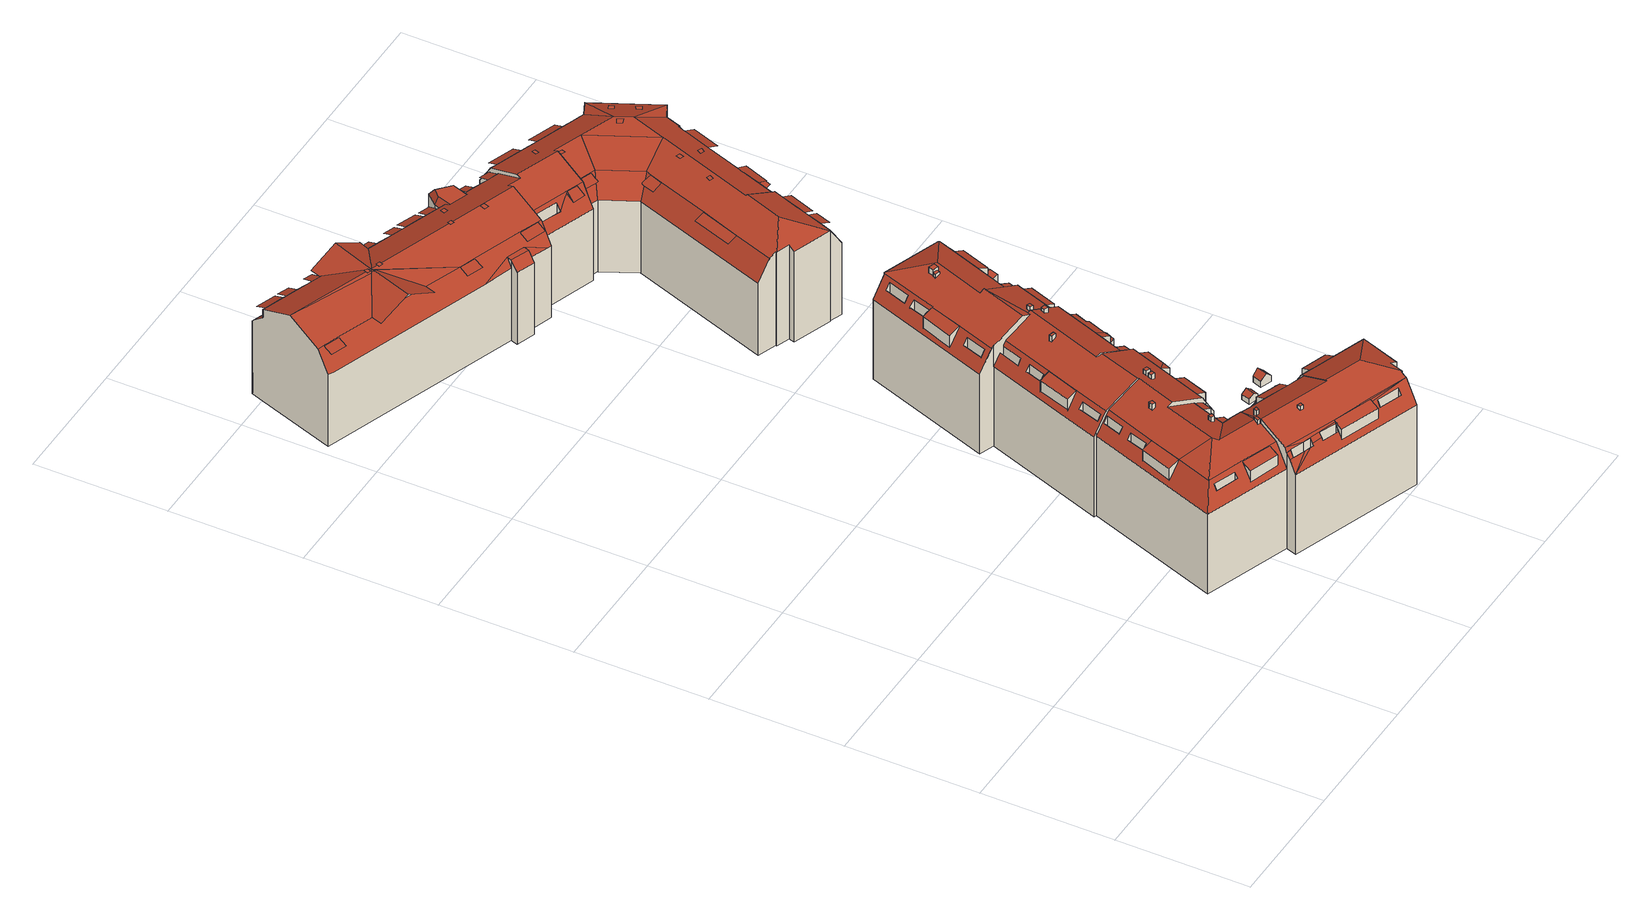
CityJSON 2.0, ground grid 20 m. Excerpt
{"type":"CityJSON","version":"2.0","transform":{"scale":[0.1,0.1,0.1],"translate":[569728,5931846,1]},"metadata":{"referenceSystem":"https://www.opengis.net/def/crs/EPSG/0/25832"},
"CityObjects":{
"building1":{"type":"Building","attributes":{"Grundfläche 2D":"1186.203988","Grundhöhe NN":"1.431"},"children":["building1-1","building1-2","building1-3","building1-4","building1-5","building1-6","building1-7","building1-8","building1-9","building1-10","building1-11","building1-12","building1-13","building1-14","building1-15","building1-16","building1-17","building1-18","building1-19","building1-20","building1-21","building1-22","building1-23","building1-24","building1-25","building1-26","building1-27","building1-28","building1-29","building1-30","building1-31","building1-32","building1-33","building1-34","building1-35","building1-36","building1-37","building1-38","building1-39","building1-40","building1-41"],"geometry":[{"type":"MultiSurface","lod":"3","boundaries":[[[0,1,2,3,4,5,6,7,8,9,10,11]],[[12,13,14,15,9,8,7]],[[15,16,10,9]],[[16,17,0,11,10]],[[18,1,0,17]],[[19,20,21,22,23]],[[22,24,25,26,27,28,29,30,31,23]],[[32,33,34,35,36,37,38,39,40,41]],[[39,42,43,40]],[[44,45,46,47,48,49,50,51,52,53,54,41,40,43,55,56]],[[57,58,59,60,61,62,63]],[[64,65,57,63,66,67]],[[64,67,68,69]],[[70,71,72,73,74,75,64,69,76,77]],[[78,79,80,81,82,83,84,85,86,87]],[[81,80,53,52]],[[88,89,90,91,92,93,53,80]],[[86,94,95,96,97,98,99,100,87]],[[101,62,102]],[[94,103,104,105,102,62,61,95]],[[69,68,67,66,63,62,101,106,107,108,109,110]],[[111,112,113,19,23,31,70,77,114,115]],[[116,117,118,119,120,79,78,121]],[[122,123,124,125,126,85,84,83,82,127,128],[129,130,131,132],[133,134,135,136]],[[137,112,138,139,140,141,142,143,144,145,146],[147,148,149,150]],[[145,151,146]],[[152,146,151,153]],[[154,152,153,155]],[[155,156,154]],[[138,112,157,158,159,160,143,142,161,162,139]],[[163,159,114,154,156]],[[157,112,111,115,114,159,158]],[[164,30,29,28,27,26,25,24,165,166]],[[167,168,169,170,171,172,173,57,65,174,175,176,177,178,74,73,72,71,179,180],[181,182,178]],[[182,181,178]],[[169,183,184,170]],[[185,186,187,60,59,58,57,173,172,188,189]],[[98,97,190,191,192,193,194,99]],[[195,196,194]],[[196,99,194]],[[197,198,199,200,201]],[[201,200,199,202,203]],[[204,205,198,197,206,207,13,208,209,118,117,116,121]],[[210,211,212,213,214,215]],[[91,90,89,216,217,218,212,211,2,1,18,219,220,221,92]],[[222,223,224,225,226,227,228,38,37,36,35,34,229,230,231,232,233,234,235]],[[236,237,238,226,225,224]],[[236,239,240,237]],[[239,241,242,240]],[[228,227,226,238,237,240,242]],[[243,244,48,47,46,45,44,56,55],[245,246,247,248],[249,250,251,252],[253,254,255,256]],[[257,258,101,102,259,102,105,104],[260,261,262,259],[263,264,265,266]],[[267,108,107,106,101,258],[268,269,270,271]],[[272,273,274,275]],[[276,277,278,279,280,281,282,283]],[[213,212,218,118,209,208,12]],[[208,13,284]],[[208,284,12]],[[121,78,87,100,99,196,203,202,199,205,204]],[[32,41,54]],[[172,171,188]],[[190,97,96,95,61,60,187,186]],[[108,267,154,114,77,76,69,110,109]],[[71,70,31,30,164,179]],[[128,127,273,272]],[[273,127,82,81,52,51,50,49,124,123,274]],[[272,275,122,128]],[[275,274,123,122]],[[118,218,217,216,120,119]],[[80,79,120,216,89,88]],[[92,221,230,229,34,33,53,93]],[[221,231,230]],[[33,32,54,53]],[[86,85,126,257,104,103,94]],[[197,198,205,199,198]],[[282,281,285,286]],[[283,282,286,287]],[[276,283,287,288]],[[113,112,137,289,290]],[[19,113,290,291]],[[20,19,291,292]],[[21,20,292,293]],[[22,21,293,294]],[[24,22,294,295]],[[165,24,295,296]],[[166,165,296,297]],[[179,164,166,297,298]],[[180,179,298,299]],[[167,180,299,300]],[[301,169,168,167,300,302]],[[183,169,301,303]],[[184,183,303,304]],[[170,184,304,305]],[[171,170,305,306]],[[188,171,306,307,189]],[[185,189,307,308]],[[186,185,308,309]],[[190,186,309,310,191]],[[195,194,193,192,191,310,311]],[[203,196,195,311,312]],[[201,203,312,313]],[[197,201,313,314]],[[206,197,314,315]],[[207,206,315,316]],[[13,207,316,317]],[[15,14,13,317,318]],[[16,15,318,319]],[[17,16,319,320]],[[220,219,18,321,322]],[[18,17,320,321]],[[231,221,220,322,323]],[[280,233,232,231,323,285,281]],[[233,280,279,234]],[[234,279,278,235]],[[235,278,277,222]],[[324,224,223,222,277,276,288]],[[236,224,324,325]],[[239,236,325,326]],[[241,239,326,327]],[[328,39,38,228,242,241,327,329]],[[42,39,328,330]],[[43,42,330,331]],[[55,43,331,332]],[[243,55,332,333]],[[244,243,333,334]],[[335,124,49,48,244,334]],[[125,124,335,336]],[[257,126,125,336,337]],[[258,257,337,338]],[[267,258,338,339]],[[152,154,267,339,340,146]],[[137,146,340,289]],[[285,323,322,321,320,319,318,317,316,315,314,313,312,311,310,309,308,307,306,305,304,303,301,302,300,299,298,297,296,295,294,293,292,291,290,289,340,339,338,337,336,335,334,333,332,331,330,328,329,327,326,325,324,288,287,286]]],"semantics":{"surfaces":[{"type":"RoofSurface"},{"type":"WallSurface"},{"type":"GroundSurface"}],"values":[0,0,0,0,0,0,0,0,0,0,0,0,0,0,0,0,0,0,0,0,0,0,0,0,0,0,0,0,0,0,0,0,0,0,0,0,0,0,0,0,0,0,0,0,0,0,0,0,0,0,0,0,0,0,0,1,1,1,1,1,1,1,1,1,1,1,1,1,1,1,1,1,1,1,1,1,1,1,1,1,1,1,1,1,1,1,1,1,1,1,1,1,1,1,1,1,1,1,1,1,1,1,1,1,1,1,1,1,1,1,1,1,1,1,1,1,1,1,1,1,1,1,1,1,1,1,1,1,1,1,1,1,2]}}]},
"building1-1":{"type":"BuildingInstallation","parents":["building1"],"geometry":[{"type":"MultiSurface","lod":"3","boundaries":[[[341,342,343,344]],[[344,343,345,346]],[[341,344,346,347]],[[342,341,347,348]],[[343,342,348,345]]],"semantics":{"surfaces":[{"type":"RoofSurface"},{"type":"WallSurface"}],"values":[0,1,1,1,1]}}]},
"building1-2":{"type":"BuildingInstallation","parents":["building1"],"geometry":[{"type":"MultiSurface","lod":"3","boundaries":[[[349,350,351]],[[350,349,352,353,354]],[[351,350,355]],[[351,355,356,357,352,349]],[[353,352,357,358]]],"semantics":{"surfaces":[{"type":"RoofSurface"},{"type":"WallSurface"}],"values":[0,0,1,1,1]}}]},
"building1-3":{"type":"BuildingInstallation","parents":["building1"],"geometry":[{"type":"MultiSurface","lod":"3","boundaries":[[[359,360,361,362,363]],[[364,365,361,360]],[[365,366,362,361]],[[366,367,363,362]],[[367,368,359,363]]],"semantics":{"surfaces":[{"type":"RoofSurface"},{"type":"WallSurface"}],"values":[0,1,1,1,1]}}]},
"building1-4":{"type":"BuildingInstallation","parents":["building1"],"geometry":[{"type":"MultiSurface","lod":"3","boundaries":[[[369,107,106,370]],[[369,370,371,372]],[[372,107,369]],[[371,370,106]]],"semantics":{"surfaces":[{"type":"RoofSurface"},{"type":"WallSurface"}],"values":[0,1,1,1]}}]},
"building1-5":{"type":"BuildingInstallation","parents":["building1"],"geometry":[{"type":"MultiSurface","lod":"3","boundaries":[[[111,115,373,374,375,376,377,378,379,380]],[[378,377,381,382]],[[382,138,157,111,380,379,378]],[[162,139,140,381,377,376,375,374,373,115,158]]],"semantics":{"surfaces":[{"type":"RoofSurface"},{"type":"WallSurface"}],"values":[0,1,1,1]}}]},
"building1-6":{"type":"BuildingInstallation","parents":["building1"],"geometry":[{"type":"MultiSurface","lod":"3","boundaries":[[[383,384,184,170,181]],[[181,182,383]],[[384,383,182,385,386,387,388,389]],[[389,388,387,390,169,183]],[[183,184,384,389]]],"semantics":{"surfaces":[{"type":"RoofSurface"}],"values":[0,0,0,0,0]}}]},
"building1-7":{"type":"BuildingInstallation","parents":["building1"],"geometry":[{"type":"MultiSurface","lod":"3","boundaries":[[[391,392,393,394]],[[395,396,394,393]],[[396,397,391,394]],[[391,397,398,392]],[[393,392,398,395]]],"semantics":{"surfaces":[{"type":"RoofSurface"},{"type":"WallSurface"}],"values":[0,1,1,1,1]}}]},
"building1-8":{"type":"BuildingInstallation","parents":["building1"],"geometry":[{"type":"MultiSurface","lod":"3","boundaries":[[[399,91,400,401]],[[399,402,91]],[[400,403,401]],[[399,401,403,402]]],"semantics":{"surfaces":[{"type":"RoofSurface"},{"type":"WallSurface"}],"values":[0,1,1,1]}}]},
"building1-9":{"type":"BuildingInstallation","parents":["building1"],"geometry":[{"type":"MultiSurface","lod":"3","boundaries":[[[404,37,36,405,406,407]],[[37,404,408,227]],[[409,405,36]],[[408,404,407,406,405,409,225,238]]],"semantics":{"surfaces":[{"type":"RoofSurface"},{"type":"WallSurface"}],"values":[0,1,1,1]}}]},
"building1-10":{"type":"BuildingInstallation","parents":["building1"],"geometry":[{"type":"MultiSurface","lod":"3","boundaries":[[[410,411,412,413,414]],[[415,412,411,410,360,359,368]],[[415,416,413,412]],[[416,417,414,413]],[[364,360,410,414,417]]],"semantics":{"surfaces":[{"type":"RoofSurface"},{"type":"WallSurface"}],"values":[0,1,1,1,1]}}]},
"building1-11":{"type":"BuildingInstallation","parents":["building1"],"geometry":[{"type":"MultiSurface","lod":"3","boundaries":[[[418,419,420,421]],[[422,423,419,418]],[[423,424,420,419]],[[421,420,424,425]],[[422,418,421,425]]],"semantics":{"surfaces":[{"type":"RoofSurface"},{"type":"WallSurface"}],"values":[0,1,1,1,1]}}]},
"building1-12":{"type":"BuildingInstallation","parents":["building1"],"geometry":[{"type":"MultiSurface","lod":"3","boundaries":[[[426,427,428,429]],[[430,431,429,428]],[[426,429,431,432]],[[432,433,427,426]],[[428,427,433,430]]],"semantics":{"surfaces":[{"type":"RoofSurface"},{"type":"WallSurface"}],"values":[0,1,1,1,1]}}]},
"building1-13":{"type":"BuildingInstallation","parents":["building1"],"geometry":[{"type":"MultiSurface","lod":"3","boundaries":[[[434,435,436,437]],[[437,436,438,439]],[[434,437,439,440]],[[435,434,440,441]],[[436,435,441,438]]],"semantics":{"surfaces":[{"type":"RoofSurface"},{"type":"WallSurface"}],"values":[0,1,1,1,1]}}]},
"building1-14":{"type":"BuildingInstallation","parents":["building1"],"geometry":[{"type":"MultiSurface","lod":"3","boundaries":[[[442,73,72,443,444,445]],[[446,443,72]],[[447,390,387,386,442,445,444,443,446,448]],[[73,442,386,385]]],"semantics":{"surfaces":[{"type":"RoofSurface"},{"type":"WallSurface"}],"values":[0,1,1,1]}}]},
"building1-15":{"type":"BuildingInstallation","parents":["building1"],"geometry":[{"type":"MultiSurface","lod":"3","boundaries":[[[449,450,451,452]],[[452,451,453,454]],[[449,452,454,455]],[[450,449,455,456]],[[451,450,456,453]]],"semantics":{"surfaces":[{"type":"RoofSurface"},{"type":"WallSurface"}],"values":[0,1,1,1,1]}}]},
"building1-16":{"type":"BuildingInstallation","parents":["building1"],"geometry":[{"type":"MultiSurface","lod":"3","boundaries":[[[457,458,459,460]],[[460,459,461,462]],[[462,463,457,460]],[[458,457,463,464]],[[464,461,459,458]]],"semantics":{"surfaces":[{"type":"RoofSurface"},{"type":"WallSurface"}],"values":[0,1,1,1,1]}}]},
"building1-17":{"type":"BuildingInstallation","parents":["building1"],"geometry":[{"type":"MultiSurface","lod":"3","boundaries":[[[465,466,467,468]],[[256,255,466,465]],[[255,254,467,466]],[[254,253,468,467]],[[253,256,465,468]]],"semantics":{"surfaces":[{"type":"RoofSurface"},{"type":"WallSurface"}],"values":[0,1,1,1,1]}}]},
"building1-18":{"type":"BuildingInstallation","parents":["building1"],"geometry":[{"type":"MultiSurface","lod":"3","boundaries":[[[469,470,471,472]],[[261,260,470,469]],[[260,259,471,470]],[[259,262,472,471]],[[262,261,469,472]]],"semantics":{"surfaces":[{"type":"RoofSurface"},{"type":"WallSurface"}],"values":[0,1,1,1,1]}}]},
"building1-19":{"type":"BuildingInstallation","parents":["building1"],"geometry":[{"type":"MultiSurface","lod":"3","boundaries":[[[473,474,475,476]],[[474,473,265,264]],[[475,474,264,263]],[[476,475,263,266]],[[473,476,266,265]]],"semantics":{"surfaces":[{"type":"RoofSurface"},{"type":"WallSurface"}],"values":[0,1,1,1,1]}}]},
"building1-20":{"type":"BuildingInstallation","parents":["building1"],"geometry":[{"type":"MultiSurface","lod":"3","boundaries":[[[477,478,479,480]],[[247,246,478,477]],[[479,478,246,245]],[[245,248,480,479]],[[477,480,248,247]]],"semantics":{"surfaces":[{"type":"RoofSurface"},{"type":"WallSurface"}],"values":[0,1,1,1,1]}}]},
"building1-21":{"type":"BuildingInstallation","parents":["building1"],"geometry":[{"type":"MultiSurface","lod":"3","boundaries":[[[481,482,483,484]],[[147,150,482,481]],[[150,149,483,482]],[[149,148,484,483]],[[148,147,481,484]]],"semantics":{"surfaces":[{"type":"RoofSurface"},{"type":"WallSurface"}],"values":[0,1,1,1,1]}}]},
"building1-22":{"type":"BuildingInstallation","parents":["building1"],"geometry":[{"type":"MultiSurface","lod":"3","boundaries":[[[485,486,487,488,489,490,491,492]],[[488,487,74,178]],[[176,490,489,488,178,177]],[[176,175,174,65,492,491,490]],[[65,64,485,492]],[[64,75,74,487,486,485]]],"semantics":{"surfaces":[{"type":"RoofSurface"},{"type":"WallSurface"}],"values":[0,1,1,1,1,1]}}]},
"building1-23":{"type":"BuildingInstallation","parents":["building1"],"geometry":[{"type":"MultiSurface","lod":"3","boundaries":[[[493,494,495,496]],[[494,493,249,252]],[[495,494,252,251]],[[251,250,496,495]],[[493,496,250,249]]],"semantics":{"surfaces":[{"type":"RoofSurface"},{"type":"WallSurface"}],"values":[0,1,1,1,1]}}]},
"building1-24":{"type":"BuildingInstallation","parents":["building1"],"geometry":[{"type":"MultiSurface","lod":"3","boundaries":[[[497,498,499,500,501,502,503,504]],[[163,156,155,153,499,498,497]],[[153,151,500,499]],[[151,145,144,502,501,500]],[[160,503,502,144,143]],[[160,159,504,503]],[[159,163,497,504]]],"semantics":{"surfaces":[{"type":"RoofSurface"},{"type":"WallSurface"}],"values":[0,1,1,1,1,1,1]}}]},
"building1-25":{"type":"BuildingInstallation","parents":["building1"],"geometry":[{"type":"MultiSurface","lod":"3","boundaries":[[[505,506,507,508]],[[162,161,505,508]],[[142,141,506,505,161]],[[141,140,507,506]],[[140,139,162,508,507]]],"semantics":{"surfaces":[{"type":"RoofSurface"},{"type":"WallSurface"}],"values":[0,1,1,1,1]}}]},
"building1-26":{"type":"BuildingInstallation","parents":["building1"],"geometry":[{"type":"MultiSurface","lod":"3","boundaries":[[[509,510,511,512]],[[510,509,129,132]],[[511,510,132,131]],[[512,511,131,130]],[[509,512,130,129]]],"semantics":{"surfaces":[{"type":"RoofSurface"},{"type":"WallSurface"}],"values":[0,1,1,1,1]}}]},
"building1-27":{"type":"BuildingInstallation","parents":["building1"],"geometry":[{"type":"MultiSurface","lod":"3","boundaries":[[[513,514,515,516]],[[268,271,514,513]],[[515,514,271,270]],[[270,269,516,515]],[[513,516,269,268]]],"semantics":{"surfaces":[{"type":"RoofSurface"},{"type":"WallSurface"}],"values":[0,1,1,1,1]}}]},
"building1-28":{"type":"BuildingInstallation","parents":["building1"],"geometry":[{"type":"MultiSurface","lod":"3","boundaries":[[[517,518,519,520]],[[133,136,517,520]],[[136,135,518,517]],[[135,134,519,518]],[[134,133,520,519]]],"semantics":{"surfaces":[{"type":"RoofSurface"},{"type":"WallSurface"}],"values":[0,1,1,1,1]}}]},
"building1-29":{"type":"BuildingInstallation","parents":["building1"],"geometry":[{"type":"MultiSurface","lod":"3","boundaries":[[[521,522,523,524]],[[525,526,524,523]],[[526,527,521,524]],[[522,521,527,528]],[[523,522,528,525]]],"semantics":{"surfaces":[{"type":"RoofSurface"},{"type":"WallSurface"}],"values":[0,1,1,1,1]}}]},
"building1-30":{"type":"BuildingInstallation","parents":["building1"],"geometry":[{"type":"MultiSurface","lod":"3","boundaries":[[[529,60,59,530]],[[531,530,59]],[[531,187,529,530]],[[529,187,60]]],"semantics":{"surfaces":[{"type":"RoofSurface"},{"type":"WallSurface"}],"values":[0,1,1,1]}}]},
"building1-31":{"type":"BuildingInstallation","parents":["building1"],"geometry":[{"type":"MultiSurface","lod":"3","boundaries":[[[57,174,532,58]],[[173,58,532,175]],[[175,532,174]]],"semantics":{"surfaces":[{"type":"RoofSurface"},{"type":"WallSurface"}],"values":[0,1,1]}}]},
"building1-32":{"type":"BuildingInstallation","parents":["building1"],"geometry":[{"type":"MultiSurface","lod":"3","boundaries":[[[44,56,533,534,535,47,46,45]],[[536,47,535]],[[56,537,534,533]],[[535,534,537,536]]],"semantics":{"surfaces":[{"type":"RoofSurface"},{"type":"WallSurface"}],"values":[0,1,1,1]}}]},
"building1-33":{"type":"BuildingInstallation","parents":["building1"],"geometry":[{"type":"MultiSurface","lod":"3","boundaries":[[[538,539,540,541]],[[121,541,540,542,543,116]],[[200,540,539,202]],[[200,544,542,540]],[[198,545,116,543,542,544]],[[199,202,539,538,541,121,204,205]]],"semantics":{"surfaces":[{"type":"RoofSurface"},{"type":"WallSurface"}],"values":[0,0,1,1,1,1]}}]},
"building1-34":{"type":"BuildingInstallation","parents":["building1"],"geometry":[{"type":"MultiSurface","lod":"3","boundaries":[[[546,547,548,35,34]],[[546,549,547]],[[548,547,549,230,550,551]],[[551,35,548]],[[34,229,546]],[[230,549,546,229]]],"semantics":{"surfaces":[{"type":"RoofSurface"},{"type":"WallSurface"}],"values":[0,0,1,1,1,1]}}]},
"building1-35":{"type":"BuildingInstallation","parents":["building1"],"geometry":[{"type":"MultiSurface","lod":"3","boundaries":[[[552,553,554,118,117]],[[118,554,555,556,557,558,119]],[[559,552,117]],[[208,554,553,552,559,560]],[[554,208,12,7,6,555]],[[6,5,556,555]],[[5,4,557,556]],[[4,3,2,217,119,558,557]],[[119,217,118]]],"semantics":{"surfaces":[{"type":"RoofSurface"},{"type":"WallSurface"}],"values":[0,0,1,1,1,1,1,1,1]}}]},
"building1-36":{"type":"BuildingInstallation","parents":["building1"],"geometry":[{"type":"MultiSurface","lod":"3","boundaries":[[[83,561,562,84]],[[563,84,562]],[[561,83,564]],[[562,561,564,563]]],"semantics":{"surfaces":[{"type":"RoofSurface"},{"type":"WallSurface"}],"values":[0,1,1,1]}}]},
"building1-37":{"type":"BuildingInstallation","parents":["building1"],"geometry":[{"type":"MultiSurface","lod":"3","boundaries":[[[27,26,25,565,566,29,28]],[[567,29,566]],[[565,25,568]],[[566,565,568,567]]],"semantics":{"surfaces":[{"type":"RoofSurface"},{"type":"WallSurface"}],"values":[0,1,1,1]}}]},
"building1-38":{"type":"BuildingInstallation","parents":["building1"],"geometry":[{"type":"MultiSurface","lod":"3","boundaries":[[[102,105,569,570,571,572]],[[572,571,573,574]],[[574,102,572]],[[575,576,573,571,570,569,105]]],"semantics":{"surfaces":[{"type":"RoofSurface"},{"type":"WallSurface"}],"values":[0,1,1,1]}}]},
"building1-39":{"type":"BuildingInstallation","parents":["building1"],"geometry":[{"type":"MultiSurface","lod":"3","boundaries":[[[577,578,579,580]],[[581,582,580,579]],[[577,580,582,583]],[[578,577,583,584]],[[584,581,579,578]]],"semantics":{"surfaces":[{"type":"RoofSurface"},{"type":"WallSurface"}],"values":[0,1,1,1,1]}}]},
"building1-40":{"type":"BuildingInstallation","parents":["building1"],"geometry":[{"type":"MultiSurface","lod":"3","boundaries":[[[585,586,98,587]],[[585,587,588,589]],[[587,98,590,588]],[[585,589,591,586]]],"semantics":{"surfaces":[{"type":"RoofSurface"},{"type":"WallSurface"}],"values":[0,1,1,1]}}]},
"building1-41":{"type":"BuildingInstallation","parents":["building1"],"geometry":[{"type":"MultiSurface","lod":"3","boundaries":[[[592,593,594,595,596,597,598]],[[66,599,600,596,595,594]],[[600,601,597,596]],[[601,110,598,597]],[[598,110,68,592]],[[68,67,593,592]],[[67,66,594,593]]],"semantics":{"surfaces":[{"type":"RoofSurface"},{"type":"WallSurface"}],"values":[0,1,1,1,1,1,1]}}]},
"building2":{"type":"Building","attributes":{"Grundfläche 2D":"1275.702045","Grundhöhe NN":"2.666"},"children":["building2-1","building2-2","building2-3","building2-4","building2-5","building2-6","building2-7","building2-8","building2-9","building2-10","building2-11","building2-12","building2-13","building2-14","building2-15","building2-16","building2-17","building2-18","building2-19","building2-20","building2-21","building2-22","building2-23","building2-24","building2-25","building2-26","building2-27","building2-28","building2-29","building2-30","building2-31","building2-32","building2-33","building2-34","building2-35","building2-36","building2-37","building2-38","building2-39","building2-40","building2-41","building2-42","building2-43","building2-44","building2-45","building2-46","building2-47","building2-48","building2-49","building2-50"],"geometry":[{"type":"MultiSurface","lod":"3","boundaries":[[[602,603,604,605,606,607,608,609,610]],[[610,609,611,612,613]],[[614,615,616,617,618,619,620,621]],[[622,623,624,625,614,621,626]],[[627,628,629,630,631,632]],[[633,632,631,634,635]],[[633,636,632]],[[632,636,637]],[[637,610,632]],[[610,627,632]],[[638,639,640,641,642,643,644,645,646,647,648,649]],[[647,650,651,652,648]],[[653,654,655,656,657,658,649,648,652,659,660]],[[661,662,663]],[[664,665,666,667,668,669,670,671,672,663,662,639,638,673,674]],[[661,675,676,662]],[[677,676,675]],[[678,679,680,676,677,681,682,683,684,685,686,687,688,689,690]],[[635,691,633]],[[692,693,694,610,637,636,691,695,696]],[[691,636,633]],[[697,628,627,610]],[[629,628,697,698,699,700]],[[613,701,702,703,704,705,706,707,697,610]],[[708,709,710,711,712,713,714,715,716,717,718,719,720,721,722,606,605,604,603,602,610,694,723]],[[708,723,623,622,626,621,620,619,678,690]],[[639,680,724,640]],[[680,639,662,676]],[[725,724,680,679,726,727,728]],[[729,730,731,732,733,734,693,692,696,695,691,635,629,700,699,698,735,736]],[[730,737,731]],[[732,738,733]],[[739,740,741,742]],[[743,744,640,724,745]],[[724,725,728,746,745]],[[643,642,641,640,744,747,645,644]],[[657,656,748,749,658]],[[654,653,660,659,750,748,656,655]],[[751,752,753,754,755,756,757,758,759,671,670,669,668,667,666,665,664,674,760,761]],[[686,685,684,683,682,681,762,763,764,765,766,688,687]],[[767,768,769,770]],[[771,772,773,774,775,776,777,778,779,780,781,782,767,770,783,784,785,786,787,788,789,790,791,792,793,794,795,796,797]],[[732,731,742,741]],[[688,766,765,778,777,776,709,708,690,689]],[[731,737,742]],[[738,732,741]],[[658,749,760,674,673,638,649]],[[671,759,672]],[[693,616,615,624,623,723,694]],[[705,704,703,702,701,613,606,722,721,720,719,718,717,716,715,714,713,712,711,710,709,776,775,774,773,707,706]],[[679,678,619,618,746,728,727,726]],[[737,730,729,736,798,799]],[[742,737,799,800,739]],[[740,739,800,801]],[[738,741,740,801,802]],[[734,733,738,802,803]],[[616,693,734,803,804]],[[617,616,804,805]],[[745,746,806,807]],[[746,618,617,805,806]],[[808,744,743,745,807,809]],[[747,744,808,810]],[[646,645,747,810,811]],[[647,646,811,812]],[[650,647,812,813]],[[651,650,813,814]],[[652,651,814,815]],[[659,652,815,816]],[[750,659,816,817]],[[748,750,817,818]],[[760,749,748,818,819]],[[761,760,819,820]],[[751,761,820,821]],[[756,821,822,758,757]],[[753,752,751,821,756,755,754]],[[759,758,822,823]],[[672,759,823,824,663]],[[661,663,824,825]],[[675,661,825,826]],[[677,675,826,827]],[[681,677,827,828]],[[762,681,828,829]],[[764,763,762,829,830]],[[778,765,764,830,831]],[[779,778,831,832]],[[780,779,832,833]],[[781,780,833,834]],[[782,781,834,835]],[[767,782,835,836]],[[768,767,836,837]],[[769,768,837,838]],[[770,769,838,839]],[[783,770,839,840]],[[784,783,840,841]],[[785,784,841,842]],[[786,785,842,843]],[[788,787,786,843,844]],[[789,788,844,845]],[[790,789,845,846]],[[791,790,846,847]],[[793,792,791,847,848]],[[794,793,848,849]],[[795,794,849,850]],[[796,795,850,851]],[[771,797,796,851,852]],[[771,852,853,798,736,735,698,697,707,773,772]],[[848,847,846,845,844,843,842,841,840,839,838,837,836,835,834,833,832,831,830,829,828,827,826,825,824,823,822,821,820,819,818,817,816,815,814,813,812,811,810,808,809,807,806,805,804,803,802,801,800,799,798,853,852,851,850,849]]],"semantics":{"surfaces":[{"type":"RoofSurface"},{"type":"WallSurface"},{"type":"GroundSurface"}],"values":[0,0,0,0,0,0,0,0,0,0,0,0,0,0,0,0,0,0,0,0,0,0,0,0,0,0,0,0,0,0,0,0,0,0,0,0,0,0,0,0,0,0,0,1,1,1,1,1,1,1,1,1,1,1,1,1,1,1,1,1,1,1,1,1,1,1,1,1,1,1,1,1,1,1,1,1,1,1,1,1,1,1,1,1,1,1,1,1,1,1,1,1,1,1,1,1,1,1,1,1,1,1,1,1,1,1,2]}}]},
"building2-1":{"type":"BuildingInstallation","parents":["building2"],"geometry":[{"type":"MultiSurface","lod":"3","boundaries":[[[854,722,721,855]]],"semantics":{"surfaces":[{"type":"RoofSurface"}],"values":[0]}}]},
"building2-2":{"type":"BuildingInstallation","parents":["building2"],"geometry":[{"type":"MultiSurface","lod":"3","boundaries":[[[856,857,858,859]]],"semantics":{"surfaces":[{"type":"RoofSurface"}],"values":[0]}}]},
"building2-3":{"type":"BuildingInstallation","parents":["building2"],"geometry":[{"type":"MultiSurface","lod":"3","boundaries":[[[860,861,862,863]]],"semantics":{"surfaces":[{"type":"RoofSurface"}],"values":[0]}}]},
"building2-4":{"type":"BuildingInstallation","parents":["building2"],"geometry":[{"type":"MultiSurface","lod":"3","boundaries":[[[864,865,712,711]]],"semantics":{"surfaces":[{"type":"RoofSurface"}],"values":[0]}}]},
"building2-5":{"type":"BuildingInstallation","parents":["building2"],"geometry":[{"type":"MultiSurface","lod":"3","boundaries":[[[695,691,866,867]]],"semantics":{"surfaces":[{"type":"RoofSurface"}],"values":[0]}}]},
"building2-6":{"type":"BuildingInstallation","parents":["building2"],"geometry":[{"type":"MultiSurface","lod":"3","boundaries":[[[620,621,868,869]],[[622,868,621,626]]],"semantics":{"surfaces":[{"type":"RoofSurface"}],"values":[0,0]}}]},
"building2-7":{"type":"BuildingInstallation","parents":["building2"],"geometry":[{"type":"MultiSurface","lod":"3","boundaries":[[[870,871,872,873]]],"semantics":{"surfaces":[{"type":"RoofSurface"}],"values":[0]}}]},
"building2-8":{"type":"BuildingInstallation","parents":["building2"],"geometry":[{"type":"MultiSurface","lod":"3","boundaries":[[[874,875,876,877,725,728,878,879,880]]],"semantics":{"surfaces":[{"type":"RoofSurface"}],"values":[0]}}]},
"building2-9":{"type":"BuildingInstallation","parents":["building2"],"geometry":[{"type":"MultiSurface","lod":"3","boundaries":[[[881,882,706,705]]],"semantics":{"surfaces":[{"type":"RoofSurface"}],"values":[0]}}]},
"building2-10":{"type":"BuildingInstallation","parents":["building2"],"geometry":[{"type":"MultiSurface","lod":"3","boundaries":[[[883,884,885,886]]],"semantics":{"surfaces":[{"type":"RoofSurface"}],"values":[0]}}]},
"building2-11":{"type":"BuildingInstallation","parents":["building2"],"geometry":[{"type":"MultiSurface","lod":"3","boundaries":[[[887,888,704,703]]],"semantics":{"surfaces":[{"type":"RoofSurface"}],"values":[0]}}]},
"building2-12":{"type":"BuildingInstallation","parents":["building2"],"geometry":[{"type":"MultiSurface","lod":"3","boundaries":[[[889,890,702,701]]],"semantics":{"surfaces":[{"type":"RoofSurface"}],"values":[0]}}]},
"building2-13":{"type":"BuildingInstallation","parents":["building2"],"geometry":[{"type":"MultiSurface","lod":"3","boundaries":[[[700,699,891,892]]],"semantics":{"surfaces":[{"type":"RoofSurface"}],"values":[0]}}]},
"building2-14":{"type":"BuildingInstallation","parents":["building2"],"geometry":[{"type":"MultiSurface","lod":"3","boundaries":[[[655,654,893,894,657,656]]],"semantics":{"surfaces":[{"type":"RoofSurface"}],"values":[0]}}]},
"building2-15":{"type":"BuildingInstallation","parents":["building2"],"geometry":[{"type":"MultiSurface","lod":"3","boundaries":[[[895,896,897,898]]],"semantics":{"surfaces":[{"type":"RoofSurface"}],"values":[0]}}]},
"building2-16":{"type":"BuildingInstallation","parents":["building2"],"geometry":[{"type":"MultiSurface","lod":"3","boundaries":[[[899,900,720,719]]],"semantics":{"surfaces":[{"type":"RoofSurface"}],"values":[0]}}]},
"building2-17":{"type":"BuildingInstallation","parents":["building2"],"geometry":[{"type":"MultiSurface","lod":"3","boundaries":[[[901,902,692,696]]],"semantics":{"surfaces":[{"type":"RoofSurface"}],"values":[0]}}]},
"building2-18":{"type":"BuildingInstallation","parents":["building2"],"geometry":[{"type":"MultiSurface","lod":"3","boundaries":[[[668,903,904,670,669]]],"semantics":{"surfaces":[{"type":"RoofSurface"}],"values":[0]}}]},
"building2-19":{"type":"BuildingInstallation","parents":["building2"],"geometry":[{"type":"MultiSurface","lod":"3","boundaries":[[[905,906,907,908]]],"semantics":{"surfaces":[{"type":"RoofSurface"}],"values":[0]}}]},
"building2-20":{"type":"BuildingInstallation","parents":["building2"],"geometry":[{"type":"MultiSurface","lod":"3","boundaries":[[[909,910,718,717]]],"semantics":{"surfaces":[{"type":"RoofSurface"}],"values":[0]}}]},
"building2-21":{"type":"BuildingInstallation","parents":["building2"],"geometry":[{"type":"MultiSurface","lod":"3","boundaries":[[[911,687,686,912]]],"semantics":{"surfaces":[{"type":"RoofSurface"}],"values":[0]}}]},
"building2-22":{"type":"BuildingInstallation","parents":["building2"],"geometry":[{"type":"MultiSurface","lod":"3","boundaries":[[[913,914,915,916]]],"semantics":{"surfaces":[{"type":"RoofSurface"}],"values":[0]}}]},
"building2-23":{"type":"BuildingInstallation","parents":["building2"],"geometry":[{"type":"MultiSurface","lod":"3","boundaries":[[[917,756,918,919,920]],[[917,921,756]],[[920,919,922,923]],[[922,924,923]],[[925,926,923]],[[923,926,920]],[[927,752,928,929,930,926,925]],[[931,932,917,920,926,930]],[[929,931,930]],[[929,753,931]],[[931,754,932]],[[753,754,931]],[[932,755,917]],[[754,755,932]],[[917,755,756]]],"semantics":{"surfaces":[{"type":"RoofSurface"}],"values":[0,0,0,0,0,0,0,0,0,0,0,0,0,0,0]}}]},
"building2-24":{"type":"BuildingInstallation","parents":["building2"],"geometry":[{"type":"MultiSurface","lod":"3","boundaries":[[[933,934,935,936]]],"semantics":{"surfaces":[{"type":"RoofSurface"}],"values":[0]}}]},
"building2-25":{"type":"BuildingInstallation","parents":["building2"],"geometry":[{"type":"MultiSurface","lod":"3","boundaries":[[[937,938,939,940]]],"semantics":{"surfaces":[{"type":"RoofSurface"}],"values":[0]}}]},
"building2-26":{"type":"BuildingInstallation","parents":["building2"],"geometry":[{"type":"MultiSurface","lod":"3","boundaries":[[[941,942,943,944]]],"semantics":{"surfaces":[{"type":"RoofSurface"}],"values":[0]}}]},
"building2-27":{"type":"BuildingInstallation","parents":["building2"],"geometry":[{"type":"MultiSurface","lod":"3","boundaries":[[[945,946,947,948]]],"semantics":{"surfaces":[{"type":"RoofSurface"}],"values":[0]}}]},
"building2-28":{"type":"BuildingInstallation","parents":["building2"],"geometry":[{"type":"MultiSurface","lod":"3","boundaries":[[[949,950,951,952]]],"semantics":{"surfaces":[{"type":"RoofSurface"}],"values":[0]}}]},
"building2-29":{"type":"BuildingInstallation","parents":["building2"],"geometry":[{"type":"MultiSurface","lod":"3","boundaries":[[[953,954,955,956]]],"semantics":{"surfaces":[{"type":"RoofSurface"}],"values":[0]}}]},
"building2-30":{"type":"BuildingInstallation","parents":["building2"],"geometry":[{"type":"MultiSurface","lod":"3","boundaries":[[[957,958,959,960]]],"semantics":{"surfaces":[{"type":"RoofSurface"}],"values":[0]}}]},
"building2-31":{"type":"BuildingInstallation","parents":["building2"],"geometry":[{"type":"MultiSurface","lod":"3","boundaries":[[[961,962,963,964]]],"semantics":{"surfaces":[{"type":"RoofSurface"}],"values":[0]}}]},
"building2-32":{"type":"BuildingInstallation","parents":["building2"],"geometry":[{"type":"MultiSurface","lod":"3","boundaries":[[[965,966,967,968]]],"semantics":{"surfaces":[{"type":"RoofSurface"}],"values":[0]}}]},
"building2-33":{"type":"BuildingInstallation","parents":["building2"],"geometry":[{"type":"MultiSurface","lod":"3","boundaries":[[[969,970,971,972]]],"semantics":{"surfaces":[{"type":"RoofSurface"}],"values":[0]}}]},
"building2-34":{"type":"BuildingInstallation","parents":["building2"],"geometry":[{"type":"MultiSurface","lod":"3","boundaries":[[[973,974,975,976]]],"semantics":{"surfaces":[{"type":"RoofSurface"}],"values":[0]}}]},
"building2-35":{"type":"BuildingInstallation","parents":["building2"],"geometry":[{"type":"MultiSurface","lod":"3","boundaries":[[[977,978,979,980]]],"semantics":{"surfaces":[{"type":"RoofSurface"}],"values":[0]}}]},
"building2-36":{"type":"BuildingInstallation","parents":["building2"],"geometry":[{"type":"MultiSurface","lod":"3","boundaries":[[[981,982,983,984]],[[985,981,984,986]],[[987,983,982,988,714]],[[989,986,984,983,987]],[[713,990,985,986,989]],[[981,769,770,991,982]],[[982,991,774,988]],[[767,768,985,990,775]],[[768,769,981,985]]],"semantics":{"surfaces":[{"type":"RoofSurface"},{"type":"WallSurface"}],"values":[0,0,0,0,0,1,1,1,1]}}]},
"building2-37":{"type":"BuildingInstallation","parents":["building2"],"geometry":[{"type":"MultiSurface","lod":"3","boundaries":[[[992,993,994,995]],[[624,615,993,992]],[[994,993,615,614]],[[614,625,995,994]],[[992,995,625,624]]],"semantics":{"surfaces":[{"type":"RoofSurface"},{"type":"WallSurface"}],"values":[0,1,1,1,1]}}]},
"building2-38":{"type":"BuildingInstallation","parents":["building2"],"geometry":[{"type":"MultiSurface","lod":"3","boundaries":[[[683,682,996,997,685,684]]],"semantics":{"surfaces":[{"type":"RoofSurface"}],"values":[0]}}]},
"building2-39":{"type":"BuildingInstallation","parents":["building2"],"geometry":[{"type":"MultiSurface","lod":"3","boundaries":[[[660,998,999,653]]],"semantics":{"surfaces":[{"type":"RoofSurface"}],"values":[0]}}]},
"building2-40":{"type":"BuildingInstallation","parents":["building2"],"geometry":[{"type":"MultiSurface","lod":"3","boundaries":[[[1000,1001,1002,1003]]],"semantics":{"surfaces":[{"type":"RoofSurface"}],"values":[0]}}]},
"building2-41":{"type":"BuildingInstallation","parents":["building2"],"geometry":[{"type":"MultiSurface","lod":"3","boundaries":[[[1004,1005,1006,1007]]],"semantics":{"surfaces":[{"type":"RoofSurface"}],"values":[0]}}]},
"building2-42":{"type":"BuildingInstallation","parents":["building2"],"geometry":[{"type":"MultiSurface","lod":"3","boundaries":[[[664,1008,1009,667,666,665]]],"semantics":{"surfaces":[{"type":"RoofSurface"}],"values":[0]}}]},
"building2-43":{"type":"BuildingInstallation","parents":["building2"],"geometry":[{"type":"MultiSurface","lod":"3","boundaries":[[[1010,1011,1012,1013]]],"semantics":{"surfaces":[{"type":"RoofSurface"}],"values":[0]}}]},
"building2-44":{"type":"BuildingInstallation","parents":["building2"],"geometry":[{"type":"MultiSurface","lod":"3","boundaries":[[[1014,1015,1016,1017]]],"semantics":{"surfaces":[{"type":"RoofSurface"}],"values":[0]}}]},
"building2-45":{"type":"BuildingInstallation","parents":["building2"],"geometry":[{"type":"MultiSurface","lod":"3","boundaries":[[[641,1018,1019,1020,1021,1022,642]]],"semantics":{"surfaces":[{"type":"RoofSurface"}],"values":[0]}}]},
"building2-46":{"type":"BuildingInstallation","parents":["building2"],"geometry":[{"type":"MultiSurface","lod":"3","boundaries":[[[1023,1024,716,715]]],"semantics":{"surfaces":[{"type":"RoofSurface"}],"values":[0]}}]},
"building2-47":{"type":"BuildingInstallation","parents":["building2"],"geometry":[{"type":"MultiSurface","lod":"3","boundaries":[[[1025,1026,710,709,1027]]],"semantics":{"surfaces":[{"type":"RoofSurface"}],"values":[0]}}]},
"building2-48":{"type":"BuildingInstallation","parents":["building2"],"geometry":[{"type":"MultiSurface","lod":"3","boundaries":[[[643,1028,1029,644]]],"semantics":{"surfaces":[{"type":"RoofSurface"}],"values":[0]}}]},
"building2-49":{"type":"BuildingInstallation","parents":["building2"],"geometry":[{"type":"MultiSurface","lod":"3","boundaries":[[[1030,1031,1032,1033]]],"semantics":{"surfaces":[{"type":"RoofSurface"}],"values":[0]}}]},
"building2-50":{"type":"BuildingInstallation","parents":["building2"],"geometry":[{"type":"MultiSurface","lod":"3","boundaries":[[[1034,1035,1036,1037]]],"semantics":{"surfaces":[{"type":"RoofSurface"}],"values":[0]}}]},
"building3":{"type":"Building","attributes":{"Grundfläche 2D":"2.309041","Grundhöhe NN":"2.458"},"geometry":[{"type":"Solid","lod":"3","boundaries":[[[[1038,1039,1040,1041]],[[1042,1038,1041,1043]],[[1043,1041,1040,1044,1045]],[[1042,1043,1045,1046]],[[1047,1039,1038,1042,1046,1048]],[[1040,1039,1047,1044]],[[1046,1045,1044,1047,1048]]]],"semantics":{"surfaces":[{"type":"RoofSurface"},{"type":"WallSurface"},{"type":"GroundSurface"}],"values":[[0,0,1,1,1,1,2]]}}]},
"building4":{"type":"Building","attributes":{"Grundfläche 2D":"2.822800","Grundhöhe NN":"2.378"},"geometry":[{"type":"Solid","lod":"3","boundaries":[[[[1049,1050,1051,1052]],[[1053,1049,1052,1054]],[[1054,1052,1051,1055,1056]],[[1053,1054,1056,1057]],[[1050,1049,1053,1057,1058]],[[1051,1050,1058,1055]],[[1056,1055,1058,1057]]]],"semantics":{"surfaces":[{"type":"RoofSurface"},{"type":"WallSurface"},{"type":"GroundSurface"}],"values":[[0,0,1,1,1,1,2]]}}]}
},
"vertices":[
[559,482,149],[545,487,149],[538,466,149],[544,464,149],[545,463,149],[538,444,149],[542,442,149],[534,419,149],[537,419,149],[548,419,149],[547,447,149],[547,448,149],[532,414,140],[537,413,138],[548,412,138],[554,412,138],[554,446,138],[568,486,138],[554,491,138],[636,30,175],[643,52,175],[653,48,171],[674,108,171],[612,79,192],[672,108,171],[625,125,171],[593,136,171],[592,136,171],[591,137,171],[585,139,171],[571,144,171],[555,99,192],[503,576,189],[502,574,189],[541,561,171],[546,576,171],[560,616,171],[576,660,171],[585,686,171],[583,686,172],[524,656,192],[496,578,192],[584,688,171],[495,719,171],[463,630,171],[452,598,171],[452,597,171],[446,581,171],[426,523,171],[430,522,173],[440,518,177],[445,516,180],[478,505,195],[502,574,195],[503,576,195],[494,718,171],[464,630,171],[436,187,171],[440,200,171],[448,222,171],[454,239,171],[410,255,190],[382,174,190],[387,165,187],[467,177,171],[450,183,171],[444,145,187],[445,144,187],[448,143,187],[449,143,187],[555,97,191],[570,140,171],[544,149,171],[506,163,171],[484,170,171],[467,176,171],[446,136,190],[446,135,191],[453,383,192],[496,504,192],[492,505,190],[490,501,190],[449,515,171],[421,435,171],[404,385,171],[385,331,171],[437,313,195],[460,380,195],[496,504,188],[533,491,171],[534,494,171],[552,545,171],[556,555,171],[541,561,177],[439,312,194],[418,252,194],[467,235,172],[468,234,171],[472,245,171],[513,361,171],[499,366,177],[325,147,171],[344,201,171],[437,313,193],[389,330,171],[361,251,171],[380,128,171],[425,112,171],[436,108,171],[446,135,183],[446,136,184],[571,43,171],[631,22,171],[634,31,175],[431,92,171],[511,63,171],[505,383,171],[515,409,171],[518,419,171],[535,467,171],[542,488,171],[499,366,171],[428,485,155],[440,518,155],[430,522,138],[365,338,138],[369,337,144],[445,516,164],[433,484,164],[394,371,164],[383,338,164],[378,340,155],[389,373,155],[419,442,164],[414,444,155],[423,470,155],[428,468,164],[624,2,138],[570,40,166],[510,58,162],[508,55,156],[482,64,156],[483,66,160],[468,71,159],[467,69,156],[464,71,156],[424,72,138],[580,36,165],[614,24,165],[612,19,156],[578,31,156],[453,74,156],[428,83,156],[433,81,156],[429,88,165],[435,86,165],[435,86,166],[571,42,169],[511,61,168],[458,79,166],[469,75,166],[484,70,166],[510,60,166],[435,87,166],[575,154,154],[679,129,138],[578,164,138],[558,166,138],[551,169,138],[542,172,138],[501,186,138],[457,202,138],[455,197,146],[452,195,150],[451,186,165],[454,195,150],[454,196,148],[455,195,149],[489,183,148],[575,154,147],[556,161,147],[507,178,146],[507,178,147],[541,189,138],[503,189,138],[467,213,138],[473,232,138],[467,235,149],[457,202,146],[462,215,146],[473,232,162],[487,228,138],[491,238,138],[514,303,138],[528,344,138],[532,355,138],[518,360,162],[519,380,147],[519,378,147],[513,361,145],[515,363,144],[525,378,138],[514,361,144],[518,360,138],[513,361,147],[513,361,146],[526,398,147],[531,396,138],[532,414,145],[528,416,154],[545,463,138],[544,464,138],[528,416,138],[532,414,138],[542,442,138],[538,444,138],[542,488,155],[535,467,155],[518,419,155],[571,538,138],[574,549,138],[560,554,163],[573,590,138],[573,592,138],[579,608,138],[576,612,145],[574,615,149],[588,655,149],[597,681,149],[555,555,146],[556,555,145],[560,554,138],[566,570,138],[566,572,138],[562,573,145],[568,592,145],[597,607,138],[590,614,149],[577,615,149],[596,640,138],[589,642,149],[609,677,138],[602,680,149],[475,725,138],[407,530,138],[469,675,155],[481,709,155],[487,707,165],[475,673,165],[437,565,165],[426,533,165],[420,535,155],[431,567,155],[462,635,165],[456,637,155],[465,665,155],[471,662,165],[369,337,138],[298,134,138],[354,260,155],[364,288,155],[369,286,164],[359,258,164],[369,303,155],[379,331,155],[384,329,164],[374,301,164],[429,88,138],[329,141,164],[363,129,164],[362,124,156],[327,136,156],[433,484,140],[445,516,140],[440,518,140],[428,485,140],[573,592,46],[573,590,46],[568,592,51],[562,573,51],[566,572,46],[566,570,46],[568,569,42],[576,591,42],[533,414,140],[566,570,4],[568,569,4],[576,591,4],[573,592,4],[624,2,4],[634,31,4],[636,30,4],[643,52,4],[653,48,4],[674,108,4],[672,108,4],[679,129,4],[578,164,4],[575,154,4],[556,161,4],[558,166,4],[542,172,4],[551,169,4],[541,189,4],[503,189,4],[501,186,4],[457,202,4],[462,215,4],[467,213,4],[473,232,4],[487,228,4],[532,355,4],[518,360,4],[525,378,4],[519,380,4],[526,398,4],[531,396,4],[537,413,4],[554,412,4],[554,446,4],[568,486,4],[554,491,4],[574,549,4],[560,554,4],[579,608,4],[597,607,4],[596,640,4],[609,677,4],[583,686,4],[585,686,4],[584,688,4],[495,719,4],[494,718,4],[475,725,4],[407,530,4],[430,522,4],[365,338,4],[369,337,4],[298,134,4],[429,88,4],[424,72,4],
[463,152,192],[458,153,192],[457,148,191],[461,147,191],[457,148,184],[461,147,184],[463,152,182],[458,153,182],
[514,317,164],[495,310,171],[509,305,164],[524,345,164],[510,350,171],[509,349,171],[509,305,145],[514,317,145],[524,345,145],[514,349,164],
[511,650,191],[505,652,191],[504,652,191],[502,648,191],[509,645,191],[505,652,185],[504,652,184],[502,648,184],[509,645,187],[511,650,187],
[420,97,164],[375,112,164],[375,112,145],[420,97,145],
[511,61,170],[510,60,169],[510,58,168],[508,55,167],[506,49,164],[566,28,164],[570,40,170],[571,42,170],[506,49,145],[566,28,145],
[507,179,147],[508,182,147],[511,177,147],[511,178,147],[535,169,147],[535,172,147],[534,183,147],[536,169,145],
[492,103,191],[497,101,191],[499,106,191],[493,108,191],[499,106,187],[493,108,187],[492,103,184],[497,101,184],
[566,540,164],[537,504,171],[552,499,164],[566,540,145],[552,499,145],
[591,655,164],[575,610,164],[576,612,164],[577,615,164],[591,655,149],[575,610,145],
[505,652,195],[511,650,195],[513,649,195],[516,657,195],[507,660,195],[513,649,188],[516,657,188],[507,660,185],
[499,506,194],[504,504,194],[506,510,194],[501,512,194],[499,506,187],[504,504,184],[506,510,184],[501,512,187],
[465,315,194],[459,317,194],[457,311,194],[463,309,194],[457,311,186],[463,309,184],[465,315,184],[459,317,186],
[459,300,194],[461,305,194],[455,307,194],[453,302,194],[455,307,187],[453,302,187],[459,300,184],[461,305,184],
[511,178,164],[549,164,164],[542,167,164],[540,167,164],[549,164,145],[540,167,145],[542,167,145],
[460,453,194],[468,451,194],[469,455,194],[461,457,194],[469,455,188],[461,457,184],[460,453,184],[468,451,188],
[401,272,194],[406,270,194],[408,276,194],[403,278,194],[408,276,186],[403,278,184],[401,272,184],[406,270,186],
[471,662,140],[465,665,140],[456,637,140],[462,635,140],
[369,286,140],[364,288,140],[354,260,140],[359,258,140],
[384,329,140],[379,331,140],[369,303,140],[374,301,140],
[487,707,140],[481,709,140],[469,675,140],[475,673,140],
[580,36,140],[578,31,140],[612,19,140],[614,24,140],
[467,177,146],[467,176,146],[484,170,146],[489,183,146],[455,195,146],[454,196,146],[454,195,146],[450,183,146],
[437,565,140],[431,567,140],[420,535,140],[426,533,140],
[435,87,140],[435,86,140],[433,81,140],[453,74,140],[464,71,140],[467,69,140],[469,75,140],[458,79,140],
[484,70,140],[482,64,140],[508,55,140],[510,60,140],
[394,371,140],[389,373,140],[378,340,140],[383,338,140],
[329,141,140],[327,136,140],[362,124,140],[363,129,140],
[428,468,140],[423,470,140],[414,444,140],[419,442,140],
[513,487,191],[515,493,191],[509,495,191],[507,489,191],[509,495,185],[507,489,185],[513,487,182],[515,493,182],
[467,235,165],[461,218,165],[461,218,149],
[454,195,165],
[454,634,167],[448,636,164],[430,587,164],[430,587,144],[448,636,144],
[513,361,164],[514,361,164],[515,363,164],[513,361,165],[520,378,164],[519,378,165],[520,378,145],[518,379,149],
[555,555,164],[556,556,164],[561,571,164],[556,555,164],[556,556,145],[561,571,145],
[529,404,164],[532,413,164],[532,414,164],[542,442,164],[538,444,166],[545,463,166],[544,464,166],[529,404,145],[532,413,145],
[406,440,164],[389,390,164],[389,390,145],[406,440,145],
[630,141,163],[591,154,163],[591,154,145],[630,141,145],
[357,252,169],[352,254,167],[346,256,164],[328,207,164],[346,256,145],[328,207,145],[357,252,164],[352,254,155],
[432,201,184],[427,203,184],[425,198,184],[430,196,184],[425,198,177],[430,196,174],[432,201,174],[427,203,177],
[501,279,164],[486,284,171],[487,240,164],[487,240,145],[501,279,145],[475,244,166],[499,280,149],
[448,143,191],[445,144,191],[444,145,191],[442,138,191],[441,138,191],[445,136,191],[446,136,191],[442,138,184],[441,138,184],[445,136,184],
[167,1299,191],[168,1299,190],[172,1302,189],[173,1303,188],[217,1331,171],[218,1331,170],[224,1347,170],[184,1361,193],[160,1295,193],[144,1375,170],[138,1358,170],[139,1358,171],[421,1157,154],[381,1172,154],[377,1162,138],[463,1132,138],[466,1141,153],[470,1151,171],[460,1155,171],[444,1160,171],[441,1161,171],[384,1181,171],[383,1178,165],[423,1164,165],[442,1161,171],[155,1292,192],[155,1292,191],[98,1260,170],[93,1244,170],[137,1228,193],[158,1289,193],[162,1289,192],[181,1213,170],[186,1229,170],[162,1290,192],[162,1291,192],[526,940,190],[579,1092,190],[529,1089,170],[526,1081,170],[519,1061,170],[492,984,170],[471,924,170],[450,864,170],[460,861,175],[460,859,175],[508,882,191],[528,940,191],[481,852,175],[478,843,170],[537,822,170],[552,863,170],[554,870,170],[558,879,170],[558,881,170],[568,910,170],[573,924,170],[538,823,170],[544,840,170],[660,1130,171],[598,1145,190],[638,1119,171],[578,951,171],[587,977,171],[587,979,171],[591,989,171],[609,1042,171],[623,1081,171],[624,1085,171],[628,1096,171],[630,1095,171],[528,940,189],[569,926,171],[613,1226,171],[586,1169,190],[591,1216,171],[487,1198,192],[488,1203,190],[533,1188,190],[567,1224,171],[557,1228,171],[545,1232,171],[544,1232,171],[514,1243,171],[488,1252,171],[448,1266,171],[437,1270,171],[432,1256,177],[420,1222,192],[243,1209,170],[371,1164,170],[377,1162,170],[395,1213,193],[267,1201,170],[342,1175,170],[26,1342,193],[8,1291,170],[18,1288,170],[42,1280,170],[138,1358,171],[124,1363,171],[100,1372,171],[82,1378,171],[77,1380,171],[47,1390,171],[43,1392,171],[418,1215,189],[432,1256,171],[415,1261,171],[392,1270,171],[380,1274,171],[376,1275,171],[344,1286,171],[331,1291,171],[314,1297,171],[309,1299,171],[279,1309,171],[274,1311,171],[257,1317,171],[232,1326,171],[218,1331,171],[398,1222,189],[500,1149,170],[493,1152,170],[487,1198,188],[486,1196,187],[473,1159,170],[11,1269,138],[261,1182,138],[308,1175,153],[336,1165,153],[365,1146,138],[371,1144,138],[7,1288,165],[2,1273,138],[305,1167,139],[333,1157,139],[302,1157,138],[330,1147,138],[333,1157,153],[305,1167,153],[482,1135,138],[506,1085,138],[482,1136,138],[466,1141,138],[432,871,138],[592,917,138],[585,920,151],[557,816,138],[595,937,138],[601,955,138],[602,959,138],[610,983,138],[613,990,138],[614,993,138],[644,1078,138],[648,1089,138],[630,1095,169],[585,920,144],[591,938,144],[574,1243,139],[454,1285,139],[443,1289,139],[439,1275,162],[437,1271,169],[387,1293,139],[388,1296,139],[361,1320,139],[349,1307,139],[50,1411,139],[49,1407,143],[43,1392,157],[340,1288,157],[380,1274,157],[432,1256,157],[437,1270,144],[439,1275,139],[420,1282,139],[418,1277,144],[400,1283,144],[402,1288,139],[260,1338,139],[258,1333,144],[240,1339,144],[241,1344,139],[225,1350,139],[222,1351,139],[221,1348,142],[147,1374,142],[148,1377,139],[131,1383,139],[128,1384,139],[126,1379,144],[108,1385,144],[110,1390,139],[54,1410,139],[2,1273,17],[305,1167,17],[302,1157,17],[330,1147,17],[333,1157,17],[371,1144,17],[377,1162,17],[463,1132,17],[466,1141,17],[482,1136,17],[506,1085,17],[482,1135,17],[432,871,17],[460,861,17],[460,859,17],[481,852,17],[478,843,17],[537,822,17],[538,823,17],[557,816,17],[592,917,17],[585,920,17],[591,938,17],[595,937,17],[648,1089,17],[630,1095,17],[638,1119,17],[660,1130,17],[613,1226,17],[591,1216,17],[567,1224,17],[574,1243,17],[443,1289,17],[439,1275,17],[420,1282,17],[418,1277,17],[400,1283,17],[402,1288,17],[387,1293,17],[388,1296,17],[361,1320,17],[349,1307,17],[260,1338,17],[258,1333,17],[240,1339,17],[241,1344,17],[222,1351,17],[221,1348,17],[147,1374,17],[148,1377,17],[128,1384,17],[126,1379,17],[108,1385,17],[110,1390,17],[50,1411,17],[43,1392,17],
[223,1346,164],[237,1341,164],
[581,1032,189],[583,1037,190],[577,1040,190],[575,1034,189],
[530,1001,194],[528,995,193],[534,993,193],[536,999,194],
[397,1285,164],[386,1289,164],
[238,1195,164],[262,1186,164],
[435,1146,164],[454,1140,164],
[558,1056,192],[552,1058,192],[550,1051,192],[556,1049,192],
[488,1138,164],[488,1140,165],[489,1141,165],[489,1143,166],[468,1145,164],[483,1139,164],[486,1138,164],
[82,1395,164],[52,1406,164],
[490,1188,192],[492,1194,192],[486,1196,192],[484,1191,192],
[105,1387,164],[87,1394,164],
[144,1374,164],[130,1379,164],
[13,1274,164],[37,1265,164],
[569,865,163],[583,905,163],
[173,1290,197],[167,1292,197],[165,1286,197],[171,1284,197],
[279,1326,164],[262,1332,164],
[337,1160,164],[366,1150,164],
[625,1036,164],[640,1079,164],
[291,1248,198],[285,1250,198],[283,1245,198],[289,1243,198],
[314,1314,164],[285,1325,164],
[453,1281,164],[493,1267,164],
[148,1299,197],[146,1293,197],[151,1291,197],[153,1297,197],
[616,992,137],[612,991,141],[606,989,148],[610,987,148],[614,993,137],[605,985,147],[606,984,147],[605,984,147],[597,961,147],[612,961,147],[597,960,146],[601,955,137],[612,955,137],[618,955,137],[618,962,137],[616,988,137],
[498,1145,141],[492,1142,141],[503,1117,141],[510,1120,141],
[504,1027,141],[516,1061,141],[510,1063,141],[498,1029,141],
[484,987,141],[489,985,141],[498,1011,141],[493,1013,141],
[599,1011,147],[613,1006,147],[619,1024,147],[605,1029,147],
[276,1188,141],[306,1177,141],[308,1183,141],[278,1193,141],
[316,1180,141],[310,1165,141],[329,1159,141],[334,1174,141],
[78,1263,141],[76,1258,141],[95,1251,141],[97,1257,141],
[453,882,141],[465,916,141],[460,918,141],[448,884,141],
[208,1211,141],[231,1203,141],[233,1209,141],[210,1217,141],
[49,1273,141],[48,1268,141],[70,1260,141],[72,1265,141],
[512,1116,141],[506,1113,141],[518,1088,141],[524,1091,141],
[206,1219,141],[185,1226,141],[183,1220,141],[204,1213,141],
[361,1320,163],[346,1303,163],[351,1300,174],[361,1311,174],[388,1296,163],[380,1294,174],[344,1279,174],[340,1288,163],[372,1269,174],[380,1274,163],[346,1303,143],
[383,1178,141],[381,1172,141],[421,1157,141],[423,1164,141],
[562,1243,164],[519,1258,164],
[559,835,163],[567,858,163],
[339,1219,198],[342,1227,198],[335,1229,198],[332,1221,198],
[304,1266,194],[310,1264,194],[312,1270,194],[306,1272,194],
[592,946,165],[606,984,165],
[473,1223,194],[468,1225,194],[466,1219,194],[471,1217,194],
[605,1178,190],[602,1185,190],[597,1183,190],[600,1176,190],
[516,1085,166],[512,1086,164],[511,1086,163],[510,1083,163],[504,1066,163],
[337,1306,164],[320,1312,164],
[437,1271,164],[421,1277,164],[437,1270,164],
[477,989,164],[457,929,164],
[621,1146,190],[617,1153,190],[613,1150,190],[616,1143,190],
[580,1151,197],[576,1159,197],[569,1155,197],[572,1148,197],
[663,276,30],[655,278,24],[651,265,24],[658,262,30],[670,273,24],[666,260,24],[651,265,15],[666,260,15],[670,273,15],[655,278,15],[663,276,15],
[704,281,32],[695,283,24],[690,269,24],[699,266,32],[712,278,24],[707,263,24],[690,269,14],[707,263,14],[712,278,14],[695,283,14]
]}
